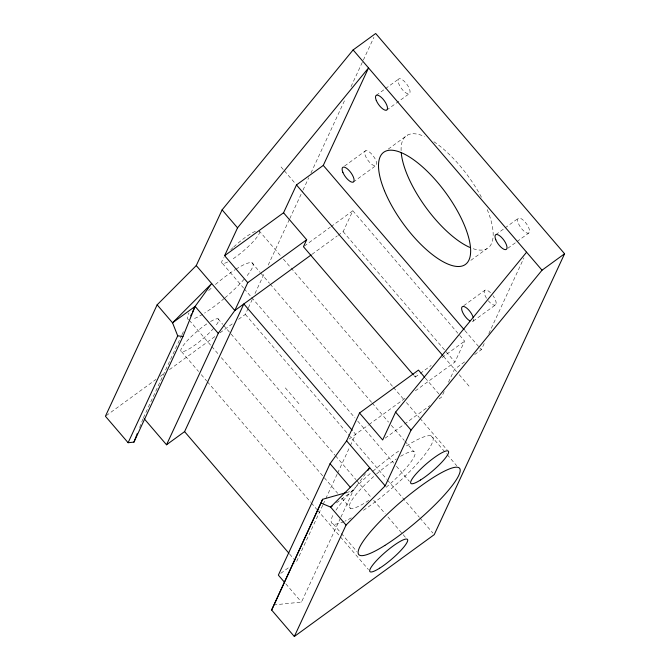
<?xml version="1.0" encoding="UTF-8"?>
<svg xmlns="http://www.w3.org/2000/svg" width="670" height="670" viewBox="0 0 670 670"><rect width="100%" height="100%" fill="white"/><g stroke="black" fill="none" stroke-linecap="round" stroke-linejoin="round"><path stroke-width="0.5" stroke-dasharray="3.35 2.51" d="M139.62 427.535L143.02 418.775M143.405 417.804L181.536 335.653M181.972 334.715L184.166 329.992M238.587 319.297L245.329 314.389L247.967 308.694M248.411 307.748L252.372 299.205M255.01 293.51L264.7 272.631M268.226 265.044L289.365 219.492M289.809 218.546L302.58 191.025M303.016 190.079L308.744 177.743M310.947 172.994L345.293 98.976M351.021 86.639L362.914 61.02M363.349 60.074L373.919 37.294M338.082 235.329L343.132 231.653L352.83 210.757L457.853 333.224M322.731 505.222L296.4 561.971L294.758 563.169M323.166 504.284L325.36 499.552M325.796 498.606L337.211 474.017M337.647 473.07L349.933 446.589M350.368 445.642L355.636 434.294L352.931 431.128M273.595 604.943L301.475 602.087L340.486 518.052M340.921 517.114L353.191 490.675L365.46 473.765M413.876 375.476L415.241 377.068L416.857 373.592M415.383 390.803L454.93 362.018L464.628 341.122L458.523 334.012M444.185 391.506L441.597 397.084L438.23 399.529M448.49 382.218L454.528 369.22L465.416 361.289M474.636 354.581L481.336 349.698L484.854 342.127M488.807 333.61L523.948 257.891M376.331 95.291L384.689 89.202M385.526 88.591L398.901 78.859M386.665 110.114L409.236 93.691A9.045 3.425 53.9 0 0 404.136 81.162A9.045 3.425 53.9 0 0 398.834 83.968A9.045 3.425 53.9 0 0 409.236 93.691M344.606 166.026L365.502 150.817M388.282 149.083L407.502 135.089M353.266 182.073L375.837 165.641A9.045 3.425 53.9 0 0 370.728 153.12A9.045 3.425 53.9 0 0 365.435 155.926A9.045 3.425 53.9 0 0 375.837 165.641M304.289 246.099L330.226 227.214M331.064 226.602L352.83 210.757M311.994 254.315L337.245 235.941M106.262 415.635L155.984 379.429M160.197 376.364L164.41 373.299M169.468 369.614L214.986 336.482M220.045 332.797L232.683 323.593M495.842 234.642L504.2 228.562M505.038 227.951L518.413 218.219M470.859 260.337L486.738 248.771M507.852 248.26L516.21 242.172M517.039 241.56L528.747 233.043A9.045 3.425 53.9 0 0 523.639 220.522A9.045 3.425 53.9 0 0 518.346 223.328A9.045 3.425 53.9 0 0 528.747 233.043M463.749 305.671L484.644 290.453A9.045 3.425 53.9 0 1 491.001 293.234M473.146 321.148L495.708 304.716A9.045 3.425 53.9 0 0 492.986 295.621M415.241 377.068L419.428 374.019M420.266 373.416L431.145 365.493M442.024 357.571L464.628 341.122M349.07 439.068L368.257 425.107M369.103 424.495L405.283 398.156M385.191 438.138L403.717 424.654M404.554 424.043L429.813 405.66M336.474 502.843L353.191 490.675L351.834 489.092M280.805 573.327L289.013 567.348M346.298 492.618L353.191 490.675M464.988 330.637L479.293 347.311M479.971 348.107L481.336 349.698M343.132 231.653L454.93 362.018M281.057 166.939L283.745 170.063M284.415 170.85L295.813 184.141M443.624 356.507L456.538 371.565M459.218 374.697L469.955 387.21M425.274 378.039L440.24 395.493M258.963 230.597L280.705 255.948M283.427 259.123L392.821 386.682M393.499 387.478L403.692 399.362M406.414 402.536L419.32 417.586M419.998 418.382L447.183 450.072M431.095 435.869L446.605 453.958M447.284 454.746L456.731 465.759M251.828 262.682L259.993 272.204M260.672 273L269.516 283.309M270.194 284.105L371.565 402.31M372.244 403.097L388.575 422.142M391.297 425.316L404.219 440.383M404.906 441.178L413.75 451.488M222.49 263.444L243.562 288.008M244.24 288.803L251.032 296.726M251.711 297.514L354.991 417.954M357.713 421.12L393.726 463.112M396.447 466.286L409.353 481.336M245.329 314.389L386.674 479.192M387.352 479.98L419.286 517.215M419.964 518.01L432.879 533.069M285.32 387.88L299.498 404.404M218.035 318.811L222.783 324.355M223.47 325.151L334.899 455.097M335.586 455.885L355.971 479.653M356.649 480.449L370.92 497.09M373.634 500.256L385.183 513.731M387.905 516.897L405.568 537.499M189.359 320.361L211.125 345.753M211.812 346.541L218.613 354.48M221.334 357.646L337.672 493.304M341.75 498.07L350.594 508.379M333.25 523.999L340.67 532.658M341.348 533.446L356.859 551.536M181.562 351.658L198.555 371.473M201.268 374.639L206.703 380.979M207.382 381.774L310.671 502.207M311.349 503.003L316.784 509.334M317.463 510.13L339.883 536.276M340.561 537.072L368.425 569.559M289.624 554.073L295.043 560.396M285.83 583.846L301.475 602.087M406.464 445.919A66.355 12.646 -40.6 0 1 428.071 450.181A66.355 12.646 -40.6 0 1 361.867 511.361M351.323 517.868A66.355 12.646 -40.6 0 1 345 521.126M343.995 521.578A66.355 12.646 -40.6 0 1 333.744 513.722M335.955 510.163A66.355 12.646 -40.6 0 1 372.177 471.856M372.956 471.186A66.355 12.646 -40.6 0 1 399.982 450.19M400.61 456.295A42.83 8.166 -40.6 0 1 414.11 456.831A42.83 8.166 -40.6 0 1 385.409 487.886M368.802 500.398A42.83 8.166 -40.6 0 1 349.43 505.105A42.83 8.166 -40.6 0 1 375.811 474.645M376.59 473.975A42.83 8.166 -40.6 0 1 396.322 458.958M235.932 269.173A42.83 8.166 -40.6 0 1 245.605 277.497M244.181 279.164A42.83 8.166 -40.6 0 1 225.061 297.756M224.274 298.418A42.83 8.166 -40.6 0 1 204.568 313.083M202.717 314.23A42.83 8.166 -40.6 0 1 192.19 319.28M188.68 319.573A42.83 8.166 -40.6 0 1 188.999 312.932M208.638 290.546A42.83 8.166 -40.6 0 1 212.357 287.179M215.447 284.499A42.83 8.166 -40.6 0 1 235.178 269.65M495.708 304.716A9.045 3.425 53.9 0 1 488.33 300.797M486.487 298.25A9.045 3.425 53.9 0 1 484.644 290.453M487.232 209.609A69.379 26.289 53.9 0 1 471.764 248.202M401.112 150.641A69.379 26.289 53.9 0 1 424.537 136.496M433.909 141.747A69.379 26.289 53.9 0 1 482.048 198.437M473.573 318.895A9.045 3.425 53.9 0 1 472.35 321.575M210.548 321.525A24.731 4.715 -40.6 0 1 214.903 326.801M213.613 328.325A24.731 4.715 -40.6 0 1 188.412 349.313A24.731 4.715 -40.6 0 1 183.337 345.41A24.731 4.715 -40.6 0 1 207.365 323.518M259.742 231.544A24.731 4.715 -40.6 0 1 231.669 259.7M227.649 261.995A24.731 4.715 -40.6 0 1 223.998 257.565M230.765 249.818A24.731 4.715 -40.6 0 1 232.967 247.674M233.738 246.945A24.731 4.715 -40.6 0 1 256.25 230.983"/><path stroke-width="1" d="M128.112 442.711L177.709 335.846L172.55 322.814L211.686 283.552L195.121 306.383L182.977 336.482L133.933 442.133L128.112 442.711L105.416 416.246L157.132 304.833L196.268 265.58L222.113 209.861L353.115 49.932L375.686 33.5L564.584 253.771L434.235 534.652L294.331 636.5L271.635 610.035L322.639 499.292L346.298 492.618M271.635 610.035L322.639 499.292M133.933 442.133L137.342 433.373M190.741 315.83L191.612 313.937M192.491 312.053L195.121 306.383L218.253 333.359L166.529 444.78L144.083 418.599M224.609 255.689L237.54 227.834L368.542 67.913L323.283 165.398L296.483 184.92L283.552 212.775L224.609 255.689L247.741 282.665L234.81 310.52L218.253 333.359M166.529 444.78L184.585 431.631L243.838 303.946L352.253 430.341M283.552 212.775L306.684 239.743L303.451 246.711L413.197 374.689M424.596 377.252L418.474 370.108L359.539 413.005L346.616 440.86L330.067 463.699L278.352 575.12L284.474 582.255M526.587 252.213L395.602 412.117L382.671 439.981L359.539 413.005M294.331 636.5L346.047 525.087L385.183 485.834L411.037 430.115L542.022 270.203L564.584 253.771M367.914 470.382L369.748 467.844L330.628 507.106L321.24 503.17M195.121 306.383L172.55 322.814L157.132 304.833M247.741 282.665L306.684 239.743M311.156 254.935L234.81 310.52L196.268 265.58M332.295 505.883L330.628 507.106L346.047 525.087M177.709 335.846L182.977 336.482M353.115 49.932L542.022 270.203M323.283 165.398L464.302 329.841M296.483 184.92L442.945 355.72M222.113 209.861L237.54 227.834M395.602 412.117L411.037 430.115M346.616 440.86L385.183 485.834M330.067 463.699L350.477 487.5M184.585 431.631L288.946 553.286M469.712 247.364A69.379 26.289 53.9 0 1 401.221 152.467M469.871 320.897A9.045 3.425 53.9 0 1 462.049 310.813A9.045 3.425 53.9 0 1 465.349 307.136A9.045 3.425 53.9 0 1 473.171 317.22M384.856 545.422A66.355 12.646 -40.6 0 0 460.181 469.879A66.355 12.646 -40.6 0 0 382.436 518.907A66.355 12.646 -40.6 0 0 384.856 545.422M384.446 190.682A69.379 26.289 53.9 0 0 464.176 265.203A69.379 26.289 53.9 0 0 425.048 169.192A69.379 26.289 53.9 0 0 384.446 190.682M495.775 239.751A9.045 3.425 53.9 0 0 506.177 249.475A9.045 3.425 53.9 0 0 501.076 236.954A9.045 3.425 53.9 0 0 495.775 239.751M376.272 100.4A9.045 3.425 53.9 0 0 386.665 110.114A9.045 3.425 53.9 0 0 381.565 97.594A9.045 3.425 53.9 0 0 376.272 100.4M342.873 172.349A9.045 3.425 53.9 0 0 353.266 182.073A9.045 3.425 53.9 0 0 348.166 169.552A9.045 3.425 53.9 0 0 342.873 172.349M420.567 479.971A24.731 4.715 -40.6 0 0 448.64 451.815A24.731 4.715 -40.6 0 0 419.663 470.089A24.731 4.715 -40.6 0 0 420.567 479.971M379.639 568.185A24.731 4.715 -40.6 0 0 407.712 540.028A24.731 4.715 -40.6 0 0 378.734 558.303A24.731 4.715 -40.6 0 0 379.639 568.185"/></g></svg>
